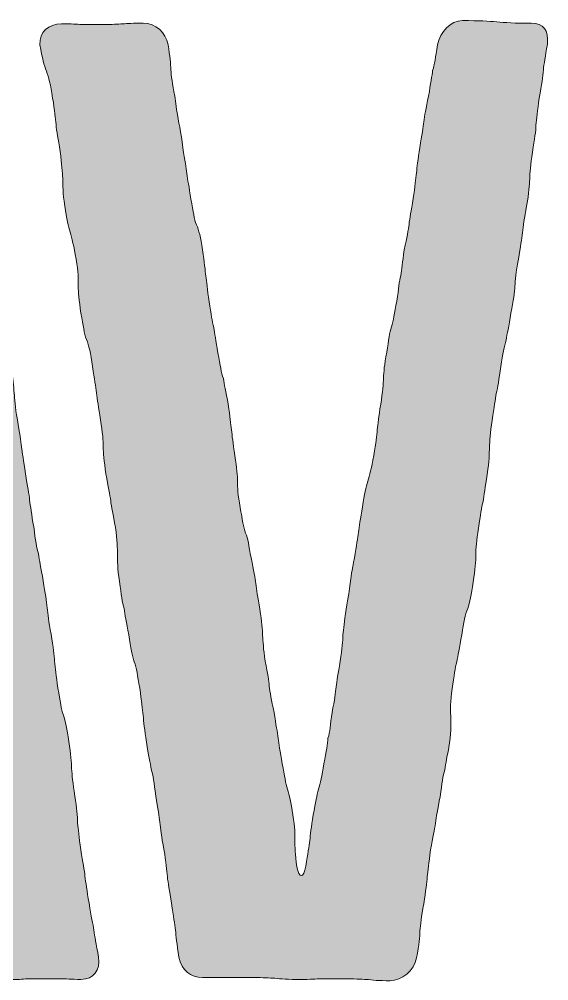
# Model space of a CAD drawing. Header units: inches. Extents: x 148 to 931, y -927 to -153.
# Drawn here: x 329.4 to 423.5, y -734.2 to -563.1 of the extents above; entities that cross this region are included whole.
import ezdxf

# ---------------------------------------------------------------- set-up
doc = ezdxf.new("R2010")
doc.units = ezdxf.units.IN
doc.header["$MEASUREMENT"] = 0
doc.layers.add('Layer 1', color=7, linetype='Continuous')

# ---------------------------------------------------------------- blocks, each defined once
blk = doc.blocks.new('block 3')
at = {"layer": 'Layer 1', "true_color": 0xffffff}
h = blk.add_hatch(color=7, dxfattribs=at)
h.dxf.hatch_style = 2
edge = h.paths.add_edge_path()
edge.add_spline(control_points=[(256.43, -706.01), (256.56, -704.93), (256.8, -703.61), (257.16, -701.33), (257.64, -698.92), (257.76, -697.72), (257.87, -696.4), (258.24, -695.32), (258.24, -694), (258.72, -691.73), (259.08, -689.32), (259.2, -688), (259.31, -686.92), (259.31, -685.84), (259.56, -684.52), (259.92, -682.12), (260.27, -679.72), (260.4, -678.4), (260.76, -677.32), (260.88, -676.24), (261.12, -674.92), (261.48, -672.64), (261.96, -670.24), (261.96, -669.04), (261.96, -667.72), (261.96, -666.64), (262.08, -665.32), (262.44, -662.92), (262.8, -660.52), (262.92, -659.2), (263.04, -658.12), (263.16, -657.04), (263.28, -655.72), (263.64, -653.32), (264, -650.92), (264.36, -649.72), (264.72, -648.64), (265.08, -647.56), (265.44, -646.24), (265.8, -643.84), (266.16, -641.56), (266.28, -640.35), (266.4, -639.04), (266.52, -637.96), (266.64, -636.64), (267, -634.23), (267.36, -631.95), (267.6, -630.63), (267.96, -629.55), (268.32, -628.47), (268.44, -627.15), (268.92, -624.75), (269.28, -622.47), (269.52, -621.27), (269.64, -619.95), (269.76, -618.87), (269.88, -617.55), (270.36, -615.27), (270.72, -612.87), (270.72, -611.67), (270.72, -610.35), (270.72, -609.27), (270.72, -607.95), (271.08, -605.55), (271.56, -603.15), (271.8, -601.95), (272.16, -600.87), (272.52, -599.79), (272.76, -598.47), (273.12, -596.07), (273.48, -593.67), (273.48, -592.35), (273.6, -591.27), (273.6, -590.19), (273.6, -588.75), (273.96, -586.46), (274.32, -584.06), (274.68, -582.74), (275.04, -581.66), (275.4, -580.58), (275.64, -579.26), (276, -576.98), (276.48, -574.59), (276.48, -573.26), (276.84, -572.18), (276.96, -571.1), (277.2, -569.78), (277.56, -567.38), (277.92, -565.1), (279.6, -563.06), (281.64, -563.06), (284.4, -563.06), (285.84, -563.3), (287.16, -563.42), (288.48, -563.54), (289.8, -563.78), (292.56, -563.78), (292.56, -563.78), (297.96, -563.78), (297.96, -563.78), (297.96, -563.78), (303.48, -563.78), (303.48, -563.78), (306.24, -563.78), (307.56, -563.66), (308.88, -563.66), (310.2, -563.54), (311.64, -563.54), (314.41, -563.54), (316.44, -563.54), (318.36, -565.1), (318.73, -567.38), (319.09, -569.78), (319.33, -571.22), (319.69, -572.3), (319.81, -573.38), (320.17, -574.59), (320.53, -576.86), (321.01, -580.22), (321.37, -581.43), (321.49, -583.35), (321.61, -584.19), (321.85, -585.15), (321.97, -586.46), (322.45, -588.87), (322.57, -590.19), (322.69, -591.27), (322.81, -592.35), (323.05, -593.67), (323.41, -596.07), (323.77, -598.35), (323.89, -599.79), (323.89, -600.87), (323.89, -601.95), (324.01, -603.39), (324.37, -605.67), (324.73, -608.07), (324.85, -609.39), (325.21, -610.47), (325.33, -611.55), (325.57, -612.87), (325.93, -615.27), (326.41, -617.55), (326.77, -618.87), (326.89, -619.95), (327.25, -621.03), (327.49, -622.35), (327.85, -624.75), (328.33, -627.03), (328.33, -628.47), (328.45, -629.55), (328.57, -630.63), (328.57, -631.95), (329.05, -634.35), (329.41, -636.75), (329.65, -638.08), (329.77, -639.15), (329.89, -640.23), (330.13, -641.56), (330.49, -643.96), (330.85, -646.24), (331.09, -647.56), (331.21, -648.64), (331.33, -649.72), (331.57, -651.16), (331.93, -653.44), (332.29, -655.84), (332.41, -657.16), (332.77, -658.24), (332.89, -659.32), (333.25, -660.64), (333.61, -663.04), (333.97, -665.32), (334.21, -666.52), (334.33, -667.84), (334.45, -668.92), (334.57, -670.24), (335.05, -672.52), (335.41, -674.92), (335.53, -676.24), (335.65, -677.32), (335.77, -678.64), (335.89, -679.84), (336.25, -682.12), (336.61, -684.52), (336.85, -685.84), (337.21, -686.92), (337.57, -688), (337.81, -689.32), (338.17, -691.6), (338.53, -694), (338.65, -695.32), (338.65, -696.4), (338.77, -697.72), (338.89, -698.92), (339.25, -701.33), (339.61, -703.61), (339.73, -704.81), (339.73, -706.13), (339.85, -707.21), (339.97, -708.53), (340.33, -710.93), (340.69, -713.21), (340.93, -714.53), (341.05, -715.61), (341.17, -716.69), (341.41, -718.13), (341.77, -720.41), (342.13, -722.81), (342.49, -724.13), (342.61, -725.21), (342.73, -726.29), (343.09, -727.61), (343.45, -730.01), (343.81, -732.29), (342.61, -733.97), (340.33, -733.97), (338.53, -733.97), (337.57, -733.85), (336.73, -733.85), (336.73, -733.85), (333.01, -733.85), (333.01, -733.85), (331.21, -733.85), (330.37, -733.85), (329.41, -733.97), (329.41, -733.97), (325.81, -733.97), (325.81, -733.97), (323.53, -733.97), (321.97, -732.17), (321.61, -729.89), (321.25, -727.85), (321.01, -726.53), (321.01, -725.57), (320.89, -724.49), (320.77, -723.41), (320.29, -721.13), (319.93, -719.09), (319.57, -717.89), (319.45, -716.93), (319.09, -715.85), (318.84, -714.65), (318.49, -712.61), (318.13, -710.33), (317.88, -709.25), (317.88, -708.17), (317.77, -707.21), (317.65, -705.89), (317.29, -703.85), (316.81, -701.8), (316.69, -700.61), (316.33, -699.53), (315.96, -698.57), (315.73, -697.49), (315.37, -695.21), (315, -693.16), (315.13, -691.96), (315.13, -690.88), (315.13, -689.81), (315.13, -688.72), (314.77, -686.44), (314.29, -684.16), (312.24, -683.2), (310.32, -684.16), (308.4, -685.24), (307.44, -685.96), (306.6, -686.8), (305.76, -687.64), (304.92, -688.36), (303, -689.44), (301.08, -690.52), (300, -691), (299.04, -691.48), (298.08, -691.96), (297, -692.56), (295.08, -693.65), (293.16, -694.73), (292.2, -695.32), (291.24, -695.8), (290.28, -696.28), (289.2, -696.88), (287.28, -697.96), (285.36, -698.92), (284.4, -699.65), (283.44, -700.24), (282.48, -700.72), (281.52, -701.45), (279.6, -702.53), (277.68, -703.61), (276.24, -706.01), (275.88, -708.29), (275.4, -711.05), (275.16, -712.37), (275.04, -713.69), (274.68, -715.01), (274.56, -716.45), (274.2, -719.21), (273.72, -721.73), (273.6, -723.17), (273.24, -724.49), (272.88, -725.81), (272.64, -727.37), (272.28, -729.89), (271.8, -732.17), (269.88, -733.85), (267.84, -733.85), (264.84, -733.85), (263.16, -733.73), (261.72, -733.61), (260.27, -733.61), (258.72, -733.49), (255.72, -733.49), (253.55, -733.49), (252.59, -732.29), (252.71, -730.01), (253.07, -727.61), (253.32, -726.29), (253.43, -725.21), (253.55, -724.13), (253.8, -722.81), (254.15, -720.41), (254.63, -718.01), (254.63, -716.69), (254.99, -715.61), (255.11, -714.53), (255.35, -713.21), (255.72, -710.81), (256.07, -708.41), (256.32, -707.09), (256.43, -706.01)], knot_values=[0, 0, 0, 0, 1, 1, 1, 2, 2, 2, 3, 3, 3, 4, 4, 4, 5, 5, 5, 6, 6, 6, 7, 7, 7, 8, 8, 8, 9, 9, 9, 10, 10, 10, 11, 11, 11, 12, 12, 12, 13, 13, 13, 14, 14, 14, 15, 15, 15, 16, 16, 16, 17, 17, 17, 18, 18, 18, 19, 19, 19, 20, 20, 20, 21, 21, 21, 22, 22, 22, 23, 23, 23, 24, 24, 24, 25, 25, 25, 26, 26, 26, 27, 27, 27, 28, 28, 28, 29, 29, 29, 30, 30, 30, 31, 31, 31, 32, 32, 32, 33, 33, 33, 34, 34, 34, 35, 35, 35, 36, 36, 36, 37, 37, 37, 38, 38, 38, 39, 39, 39, 40, 40, 40, 41, 41, 41, 42, 42, 42, 43, 43, 43, 44, 44, 44, 45, 45, 45, 46, 46, 46, 47, 47, 47, 48, 48, 48, 49, 49, 49, 50, 50, 50, 51, 51, 51, 52, 52, 52, 53, 53, 53, 54, 54, 54, 55, 55, 55, 56, 56, 56, 57, 57, 57, 58, 58, 58, 59, 59, 59, 60, 60, 60, 61, 61, 61, 62, 62, 62, 63, 63, 63, 64, 64, 64, 65, 65, 65, 66, 66, 66, 67, 67, 67, 68, 68, 68, 69, 69, 69, 70, 70, 70, 71, 71, 71, 72, 72, 72, 73, 73, 73, 74, 74, 74, 75, 75, 75, 76, 76, 76, 77, 77, 77, 78, 78, 78, 79, 79, 79, 80, 80, 80, 81, 81, 81, 82, 82, 82, 83, 83, 83, 84, 84, 84, 85, 85, 85, 86, 86, 86, 87, 87, 87, 88, 88, 88, 89, 89, 89, 90, 90, 90, 91, 91, 91, 92, 92, 92, 93, 93, 93, 94, 94, 94, 95, 95, 95, 96, 96, 96, 97, 97, 97, 98, 98, 98, 99, 99, 99, 100, 100, 100, 101, 101, 101, 102, 102, 102, 103, 103, 103, 104, 104, 104, 105, 105, 105, 106, 106, 106, 107, 107, 107, 108, 108, 108, 109, 109, 109, 110, 110, 110, 110], degree=3, periodic=1)
edge = h.paths.add_edge_path()
edge.add_spline(control_points=[(282.96, -677.68), (285, -676.6), (286.2, -676.12), (287.16, -675.64), (288.24, -675.28), (289.44, -674.68), (291.36, -673.6), (293.4, -672.52), (294.36, -671.8), (295.32, -671.2), (296.28, -670.6), (297.36, -669.88), (299.28, -668.8), (301.2, -667.72), (302.4, -667.12), (303.36, -666.64), (304.44, -666.16), (305.52, -665.68), (307.56, -664.6), (309.48, -663.28), (310.93, -660.52), (310.56, -658.24), (310.2, -655.96), (309.84, -654.76), (309.48, -653.68), (309.12, -652.72), (308.88, -651.52), (308.52, -649.24), (308.16, -646.96), (308.04, -645.64), (308.04, -644.68), (308.04, -643.59), (307.92, -642.27), (307.56, -640), (307.2, -637.71), (306.96, -636.51), (306.6, -635.55), (306.24, -634.47), (306, -633.27), (305.52, -630.99), (305.16, -628.95), (305.16, -627.51), (305.16, -626.43), (305.16, -625.35), (305.16, -624.15), (304.8, -621.87), (304.44, -619.59), (304.2, -618.39), (304.08, -617.43), (303.96, -616.35), (303.72, -615.03), (303.36, -612.75), (303, -610.71), (302.64, -609.39), (302.28, -608.31), (301.92, -607.23), (301.56, -606.15), (301.2, -603.87), (300.84, -601.59), (300.84, -600.27), (300.84, -599.31), (300.84, -598.23), (300.84, -596.91), (300.48, -594.63), (300.12, -592.35), (299.88, -591.38), (299.76, -590.55), (299.64, -589.59), (299.4, -588.63), (299.04, -586.35), (298.2, -581.91), (295.56, -581.78), (294.6, -586.46), (294.24, -588.87), (294.24, -589.83), (293.88, -590.79), (293.76, -591.63), (293.64, -592.71), (293.28, -594.63), (292.8, -596.91), (292.68, -598.11), (292.32, -599.19), (292.2, -600.27), (291.84, -601.59), (291.48, -603.63), (291.12, -605.91), (290.88, -607.11), (290.76, -608.19), (290.64, -609.27), (290.52, -610.47), (290.04, -612.75), (289.68, -615.03), (289.44, -616.23), (289.32, -617.19), (289.2, -618.27), (288.96, -619.47), (288.6, -621.75), (288.24, -624.03), (288, -625.23), (287.88, -626.31), (287.52, -627.27), (287.52, -628.71), (287.04, -630.75), (286.68, -633.03), (286.56, -634.23), (286.44, -635.31), (286.08, -636.39), (286.08, -637.6), (285.72, -639.88), (285.24, -641.92), (285.12, -643.23), (285, -644.32), (284.64, -645.4), (284.64, -646.6), (284.16, -648.88), (283.8, -651.16), (283.68, -652.36), (283.68, -653.44), (283.56, -654.52), (283.44, -655.72), (283.08, -658), (282.6, -660.28), (282.36, -661.48), (282.24, -662.44), (281.88, -663.52), (281.76, -664.72), (281.4, -667), (281.04, -669.28), (281.04, -670.48), (281.04, -671.56), (280.92, -672.64), (280.92, -673.84), (280.56, -676.12), (280.2, -678.28), (281.04, -678.76), (282.96, -677.68)], knot_values=[0, 0, 0, 0, 1, 1, 1, 2, 2, 2, 3, 3, 3, 4, 4, 4, 5, 5, 5, 6, 6, 6, 7, 7, 7, 8, 8, 8, 9, 9, 9, 10, 10, 10, 11, 11, 11, 12, 12, 12, 13, 13, 13, 14, 14, 14, 15, 15, 15, 16, 16, 16, 17, 17, 17, 18, 18, 18, 19, 19, 19, 20, 20, 20, 21, 21, 21, 22, 22, 22, 23, 23, 23, 24, 24, 24, 25, 25, 25, 26, 26, 26, 27, 27, 27, 28, 28, 28, 29, 29, 29, 30, 30, 30, 31, 31, 31, 32, 32, 32, 33, 33, 33, 34, 34, 34, 35, 35, 35, 36, 36, 36, 37, 37, 37, 38, 38, 38, 39, 39, 39, 40, 40, 40, 41, 41, 41, 42, 42, 42, 43, 43, 43, 44, 44, 44, 45, 45, 45, 45], degree=3, periodic=1)
h = blk.add_hatch(color=7, dxfattribs=at)
h.dxf.hatch_style = 2
edge = h.paths.add_edge_path()
edge.add_spline(control_points=[(423.27, -567.5), (422.91, -569.78), (422.67, -570.98), (422.55, -572.06), (422.43, -573.38), (422.31, -574.59), (421.83, -577.1), (421.47, -579.39), (421.35, -580.82), (421.23, -581.91), (421.23, -582.99), (420.99, -584.31), (420.63, -586.71), (420.27, -588.99), (420.15, -590.42), (420.15, -591.51), (420.03, -592.59), (420.03, -593.91), (419.55, -596.31), (419.19, -598.59), (418.95, -599.79), (418.83, -601.11), (418.71, -602.19), (418.47, -603.51), (418.11, -605.79), (417.63, -608.19), (417.51, -609.51), (417.51, -610.59), (417.39, -611.67), (417.27, -613.11), (416.79, -615.39), (416.43, -617.79), (416.07, -619.11), (415.95, -620.19), (415.59, -621.27), (415.35, -622.59), (414.99, -624.87), (414.63, -627.27), (414.51, -628.59), (414.15, -629.67), (414.03, -630.75), (413.79, -632.07), (413.43, -634.47), (413.07, -636.75), (413.07, -638.19), (412.95, -639.27), (412.95, -640.35), (412.95, -641.67), (412.59, -644.07), (412.23, -646.48), (411.99, -647.8), (411.87, -648.88), (411.51, -649.96), (411.39, -651.28), (411.03, -653.68), (410.67, -655.96), (410.55, -657.16), (410.55, -658.48), (410.55, -659.56), (410.43, -660.88), (410.07, -663.28), (409.71, -665.56), (409.47, -666.88), (409.11, -667.96), (408.63, -669.04), (408.39, -670.36), (408.03, -672.64), (407.67, -675.04), (407.31, -676.36), (407.19, -677.44), (406.83, -678.52), (406.71, -679.84), (406.35, -682.24), (405.99, -684.52), (405.99, -685.96), (406.11, -687.04), (406.11, -688.12), (406.23, -689.56), (405.87, -691.84), (405.51, -694.25), (405.15, -695.57), (405.03, -696.65), (404.67, -697.72), (404.55, -699.05), (404.19, -701.45), (403.83, -703.72), (403.47, -705.05), (403.35, -706.13), (403.23, -707.45), (402.87, -708.53), (402.51, -710.93), (402.15, -713.33), (402.03, -714.65), (401.91, -715.73), (401.79, -716.81), (401.67, -718.13), (401.31, -720.53), (400.83, -722.81), (400.71, -724.25), (400.59, -725.33), (400.59, -726.41), (400.47, -727.73), (399.99, -730.13), (399.63, -732.41), (397.35, -734.21), (395.31, -734.21), (393.27, -734.21), (392.07, -734.09), (391.11, -733.97), (390.15, -733.97), (388.95, -733.85), (386.91, -733.85), (386.91, -733.85), (382.71, -733.85), (382.71, -733.85), (381.75, -733.97), (380.66, -733.97), (378.62, -733.97), (376.58, -733.97), (375.38, -733.85), (374.42, -733.73), (373.46, -733.73), (372.26, -733.61), (370.22, -733.61), (370.22, -733.61), (366.14, -733.61), (366.14, -733.61), (366.14, -733.61), (361.94, -733.61), (361.94, -733.61), (359.78, -733.61), (358.34, -732.41), (357.74, -730.01), (357.38, -727.61), (357.26, -726.29), (357.14, -725.21), (357.02, -724.13), (356.78, -722.81), (356.42, -720.41), (356.06, -718.13), (355.82, -716.81), (355.7, -715.73), (355.58, -714.41), (355.46, -713.21), (355.1, -710.81), (354.62, -708.53), (354.5, -707.09), (354.38, -706.01), (354.26, -704.93), (354.02, -703.61), (353.66, -701.33), (353.3, -698.92), (353.18, -697.61), (352.82, -696.53), (352.7, -695.44), (352.34, -694.12), (351.98, -691.73), (351.62, -689.44), (351.5, -688.24), (351.38, -686.92), (351.26, -685.84), (351.14, -684.52), (350.78, -682.12), (350.42, -679.84), (350.18, -678.52), (349.82, -677.44), (349.46, -676.36), (349.22, -675.04), (348.86, -672.64), (348.38, -670.36), (348.14, -669.04), (348.02, -667.96), (347.66, -666.88), (347.54, -665.56), (347.18, -663.16), (346.82, -660.76), (346.82, -659.44), (346.82, -658.36), (346.82, -657.28), (346.82, -655.84), (346.46, -653.56), (346.1, -651.16), (345.74, -649.84), (345.62, -648.76), (345.5, -647.68), (345.14, -646.36), (344.78, -643.96), (344.42, -641.67), (344.3, -640.23), (344.3, -639.15), (344.3, -638.08), (344.18, -636.75), (343.82, -634.35), (343.46, -632.07), (343.22, -630.87), (343.1, -629.55), (342.98, -628.47), (342.74, -627.15), (342.38, -624.87), (342.02, -622.47), (341.78, -621.15), (341.3, -620.07), (340.94, -618.99), (340.7, -617.67), (340.34, -615.39), (339.98, -612.99), (339.86, -611.67), (339.86, -610.59), (339.86, -609.27), (339.86, -608.07), (339.5, -605.79), (339.02, -603.39), (338.78, -602.07), (338.42, -600.99), (338.06, -599.91), (337.82, -598.59), (337.46, -596.31), (337.1, -593.91), (337.1, -592.71), (337.1, -591.38), (336.98, -590.31), (336.98, -588.99), (336.62, -586.58), (336.26, -584.31), (336.02, -583.1), (335.9, -581.78), (335.78, -580.7), (335.66, -579.39), (335.3, -577.1), (334.94, -574.7), (334.58, -573.38), (334.22, -572.3), (333.74, -571.22), (333.5, -570.02), (333.02, -567.62), (332.9, -565.34), (334.58, -563.9), (336.86, -563.9), (338.66, -563.9), (339.62, -563.9), (340.46, -564.02), (340.46, -564.02), (344.18, -564.02), (344.18, -564.02), (345.98, -564.02), (346.82, -563.9), (347.78, -563.9), (348.62, -563.78), (349.58, -563.78), (351.38, -563.78), (353.66, -563.78), (355.34, -565.34), (355.82, -567.62), (356.18, -569.66), (356.3, -570.98), (356.3, -572.06), (356.42, -573.14), (356.54, -574.46), (357.02, -576.74), (357.5, -580.58), (357.74, -581.31), (358.22, -584.06), (358.34, -584.54), (358.34, -585.15), (358.46, -585.98), (358.82, -588.27), (359.06, -589.46), (359.18, -590.55), (359.3, -591.63), (359.54, -592.83), (359.9, -595.11), (360.26, -597.39), (360.5, -598.59), (360.86, -599.67), (361.34, -600.63), (361.58, -601.83), (361.94, -604.11), (362.3, -606.39), (362.42, -607.71), (362.54, -608.79), (362.66, -609.75), (362.78, -611.07), (363.14, -613.35), (363.5, -615.63), (363.62, -616.83), (363.98, -617.91), (364.1, -618.99), (364.34, -620.19), (364.7, -622.47), (365.06, -624.75), (365.3, -625.95), (365.66, -627.03), (365.78, -627.99), (366.14, -629.31), (366.5, -631.59), (366.86, -633.87), (366.98, -635.08), (367.1, -636.16), (367.22, -637.23), (367.34, -638.43), (367.7, -640.71), (368.06, -643), (368.18, -644.32), (368.18, -645.4), (368.18, -646.36), (368.18, -647.68), (368.66, -649.96), (369.02, -652.24), (369.26, -653.44), (369.62, -654.52), (369.98, -655.48), (370.22, -656.68), (370.58, -658.96), (371.06, -661.24), (371.3, -662.56), (371.42, -663.52), (371.54, -664.6), (371.78, -665.8), (372.14, -668.08), (372.5, -670.36), (372.62, -671.68), (372.62, -672.76), (372.74, -673.84), (372.74, -675.04), (373.1, -677.32), (373.58, -679.6), (373.7, -680.8), (373.82, -681.76), (373.94, -682.84), (374.18, -684.16), (374.66, -686.44), (375.02, -688.72), (375.26, -689.92), (375.38, -691), (375.5, -692.08), (375.74, -693.28), (376.1, -695.57), (376.58, -697.84), (376.7, -699.05), (377.06, -700.13), (377.42, -701.2), (377.66, -702.41), (378.02, -704.68), (378.38, -706.97), (378.38, -708.17), (378.38, -709.25), (378.38, -710.33), (378.38, -711.65), (378.74, -713.93), (379.1, -715.97), (379.94, -716.09), (380.3, -713.81), (380.66, -711.53), (380.9, -710.33), (381.02, -709.25), (381.14, -708.17), (381.27, -706.97), (381.62, -704.68), (382.1, -702.41), (382.23, -701.2), (382.58, -700.13), (382.94, -699.05), (383.19, -697.84), (383.54, -695.57), (384.02, -693.28), (384.15, -692.08), (384.26, -691), (384.63, -689.92), (384.63, -688.72), (384.98, -686.44), (385.47, -684.16), (385.59, -682.96), (385.71, -681.88), (385.82, -680.8), (386.07, -679.6), (386.43, -677.32), (386.78, -675.04), (386.91, -673.72), (386.91, -672.64), (387.03, -671.56), (387.15, -670.36), (387.51, -668.08), (387.87, -665.8), (388.11, -664.6), (388.22, -663.52), (388.35, -662.44), (388.47, -661.24), (388.95, -658.96), (389.31, -656.68), (389.55, -655.36), (389.66, -654.4), (389.79, -653.32), (390.03, -652.12), (390.39, -649.84), (390.75, -647.56), (390.99, -646.36), (391.35, -645.28), (391.71, -644.19), (391.95, -643), (392.43, -640.71), (392.79, -638.43), (392.91, -637.23), (393.03, -636.16), (393.15, -635.08), (393.27, -633.87), (393.63, -631.59), (393.99, -629.31), (394.11, -627.99), (394.11, -626.91), (394.23, -625.83), (394.23, -624.63), (394.71, -622.35), (395.07, -620.07), (395.19, -618.87), (395.55, -617.79), (395.91, -616.71), (396.03, -615.51), (396.51, -613.23), (396.87, -610.95), (396.87, -609.75), (397.23, -608.67), (397.35, -607.59), (397.47, -606.39), (397.83, -604.11), (398.31, -601.83), (398.55, -600.63), (398.67, -599.55), (398.79, -598.47), (399.03, -597.27), (399.39, -594.99), (399.75, -592.71), (399.87, -591.51), (399.99, -590.42), (400.11, -589.35), (400.23, -588.15), (400.59, -585.87), (400.95, -583.58), (401.19, -582.27), (401.31, -581.31), (401.43, -580.22), (401.67, -579.03), (402.15, -576.74), (402.51, -574.46), (402.75, -573.14), (402.87, -572.18), (403.23, -571.1), (403.35, -569.9), (403.71, -567.62), (404.19, -565.34), (406.11, -563.3), (408.15, -563.3), (411.15, -563.3), (412.83, -563.42), (414.27, -563.54), (415.71, -563.66), (417.39, -563.78), (420.39, -563.78), (422.55, -563.78), (423.51, -564.98), (423.27, -567.5)], knot_values=[0, 0, 0, 0, 1, 1, 1, 2, 2, 2, 3, 3, 3, 4, 4, 4, 5, 5, 5, 6, 6, 6, 7, 7, 7, 8, 8, 8, 9, 9, 9, 10, 10, 10, 11, 11, 11, 12, 12, 12, 13, 13, 13, 14, 14, 14, 15, 15, 15, 16, 16, 16, 17, 17, 17, 18, 18, 18, 19, 19, 19, 20, 20, 20, 21, 21, 21, 22, 22, 22, 23, 23, 23, 24, 24, 24, 25, 25, 25, 26, 26, 26, 27, 27, 27, 28, 28, 28, 29, 29, 29, 30, 30, 30, 31, 31, 31, 32, 32, 32, 33, 33, 33, 34, 34, 34, 35, 35, 35, 36, 36, 36, 37, 37, 37, 38, 38, 38, 39, 39, 39, 40, 40, 40, 41, 41, 41, 42, 42, 42, 43, 43, 43, 44, 44, 44, 45, 45, 45, 46, 46, 46, 47, 47, 47, 48, 48, 48, 49, 49, 49, 50, 50, 50, 51, 51, 51, 52, 52, 52, 53, 53, 53, 54, 54, 54, 55, 55, 55, 56, 56, 56, 57, 57, 57, 58, 58, 58, 59, 59, 59, 60, 60, 60, 61, 61, 61, 62, 62, 62, 63, 63, 63, 64, 64, 64, 65, 65, 65, 66, 66, 66, 67, 67, 67, 68, 68, 68, 69, 69, 69, 70, 70, 70, 71, 71, 71, 72, 72, 72, 73, 73, 73, 74, 74, 74, 75, 75, 75, 76, 76, 76, 77, 77, 77, 78, 78, 78, 79, 79, 79, 80, 80, 80, 81, 81, 81, 82, 82, 82, 83, 83, 83, 84, 84, 84, 85, 85, 85, 86, 86, 86, 87, 87, 87, 88, 88, 88, 89, 89, 89, 90, 90, 90, 91, 91, 91, 92, 92, 92, 93, 93, 93, 94, 94, 94, 95, 95, 95, 96, 96, 96, 97, 97, 97, 98, 98, 98, 99, 99, 99, 100, 100, 100, 101, 101, 101, 102, 102, 102, 103, 103, 103, 104, 104, 104, 105, 105, 105, 106, 106, 106, 107, 107, 107, 108, 108, 108, 109, 109, 109, 110, 110, 110, 111, 111, 111, 112, 112, 112, 113, 113, 113, 114, 114, 114, 115, 115, 115, 116, 116, 116, 117, 117, 117, 118, 118, 118, 119, 119, 119, 120, 120, 120, 121, 121, 121, 122, 122, 122, 123, 123, 123, 124, 124, 124, 125, 125, 125, 126, 126, 126, 127, 127, 127, 128, 128, 128, 129, 129, 129, 130, 130, 130, 131, 131, 131, 132, 132, 132, 133, 133, 133, 134, 134, 134, 135, 135, 135, 136, 136, 136, 137, 137, 137, 138, 138, 138, 139, 139, 139, 140, 140, 140, 141, 141, 141, 142, 142, 142, 143, 143, 143, 144, 144, 144, 145, 145, 145, 146, 146, 146, 147, 147, 147, 148, 148, 148, 149, 149, 149, 150, 150, 150, 151, 151, 151, 152, 152, 152, 153, 153, 153, 153], degree=3, periodic=1)
at = {"layer": 'Layer 1', "lineweight": 0}
for points, knots in [([(256.43, -706.01), (256.56, -704.93), (256.8, -703.61), (257.16, -701.33), (257.64, -698.92), (257.76, -697.72), (257.87, -696.4), (258.24, -695.32), (258.24, -694), (258.72, -691.73), (259.08, -689.32), (259.2, -688), (259.31, -686.92), (259.31, -685.84), (259.56, -684.52), (259.92, -682.12), (260.27, -679.72), (260.4, -678.4), (260.76, -677.32), (260.88, -676.24), (261.12, -674.92), (261.48, -672.64), (261.96, -670.24), (261.96, -669.04), (261.96, -667.72), (261.96, -666.64), (262.08, -665.32), (262.44, -662.92), (262.8, -660.52), (262.92, -659.2), (263.04, -658.12), (263.16, -657.04), (263.28, -655.72), (263.64, -653.32), (264, -650.92), (264.36, -649.72), (264.72, -648.64), (265.08, -647.56), (265.44, -646.24), (265.8, -643.84), (266.16, -641.56), (266.28, -640.35), (266.4, -639.04), (266.52, -637.96), (266.64, -636.64), (267, -634.23), (267.36, -631.95), (267.6, -630.63), (267.96, -629.55), (268.32, -628.47), (268.44, -627.15), (268.92, -624.75), (269.28, -622.47), (269.52, -621.27), (269.64, -619.95), (269.76, -618.87), (269.88, -617.55), (270.36, -615.27), (270.72, -612.87), (270.72, -611.67), (270.72, -610.35), (270.72, -609.27), (270.72, -607.95), (271.08, -605.55), (271.56, -603.15), (271.8, -601.95), (272.16, -600.87), (272.52, -599.79), (272.76, -598.47), (273.12, -596.07), (273.48, -593.67), (273.48, -592.35), (273.6, -591.27), (273.6, -590.19), (273.6, -588.75), (273.96, -586.46), (274.32, -584.06), (274.68, -582.74), (275.04, -581.66), (275.4, -580.58), (275.64, -579.26), (276, -576.98), (276.48, -574.59), (276.48, -573.26), (276.84, -572.18), (276.96, -571.1), (277.2, -569.78), (277.56, -567.38), (277.92, -565.1), (279.6, -563.06), (281.64, -563.06), (284.4, -563.06), (285.84, -563.3), (287.16, -563.42), (288.48, -563.54), (289.8, -563.78), (292.56, -563.78), (292.56, -563.78), (297.96, -563.78), (297.96, -563.78), (297.96, -563.78), (303.48, -563.78), (303.48, -563.78), (306.24, -563.78), (307.56, -563.66), (308.88, -563.66), (310.2, -563.54), (311.64, -563.54), (314.41, -563.54), (316.44, -563.54), (318.36, -565.1), (318.73, -567.38), (319.09, -569.78), (319.33, -571.22), (319.69, -572.3), (319.81, -573.38), (320.17, -574.59), (320.53, -576.86), (321.01, -580.22), (321.37, -581.43), (321.49, -583.35), (321.61, -584.19), (321.85, -585.15), (321.97, -586.46), (322.45, -588.87), (322.57, -590.19), (322.69, -591.27), (322.81, -592.35), (323.05, -593.67), (323.41, -596.07), (323.77, -598.35), (323.89, -599.79), (323.89, -600.87), (323.89, -601.95), (324.01, -603.39), (324.37, -605.67), (324.73, -608.07), (324.85, -609.39), (325.21, -610.47), (325.33, -611.55), (325.57, -612.87), (325.93, -615.27), (326.41, -617.55), (326.77, -618.87), (326.89, -619.95), (327.25, -621.03), (327.49, -622.35), (327.85, -624.75), (328.33, -627.03), (328.33, -628.47), (328.45, -629.55), (328.57, -630.63), (328.57, -631.95), (329.05, -634.35), (329.41, -636.75), (329.65, -638.08), (329.77, -639.15), (329.89, -640.23), (330.13, -641.56), (330.49, -643.96), (330.85, -646.24), (331.09, -647.56), (331.21, -648.64), (331.33, -649.72), (331.57, -651.16), (331.93, -653.44), (332.29, -655.84), (332.41, -657.16), (332.77, -658.24), (332.89, -659.32), (333.25, -660.64), (333.61, -663.04), (333.97, -665.32), (334.21, -666.52), (334.33, -667.84), (334.45, -668.92), (334.57, -670.24), (335.05, -672.52), (335.41, -674.92), (335.53, -676.24), (335.65, -677.32), (335.77, -678.64), (335.89, -679.84), (336.25, -682.12), (336.61, -684.52), (336.85, -685.84), (337.21, -686.92), (337.57, -688), (337.81, -689.32), (338.17, -691.6), (338.53, -694), (338.65, -695.32), (338.65, -696.4), (338.77, -697.72), (338.89, -698.92), (339.25, -701.33), (339.61, -703.61), (339.73, -704.81), (339.73, -706.13), (339.85, -707.21), (339.97, -708.53), (340.33, -710.93), (340.69, -713.21), (340.93, -714.53), (341.05, -715.61), (341.17, -716.69), (341.41, -718.13), (341.77, -720.41), (342.13, -722.81), (342.49, -724.13), (342.61, -725.21), (342.73, -726.29), (343.09, -727.61), (343.45, -730.01), (343.81, -732.29), (342.61, -733.97), (340.33, -733.97), (338.53, -733.97), (337.57, -733.85), (336.73, -733.85), (336.73, -733.85), (333.01, -733.85), (333.01, -733.85), (331.21, -733.85), (330.37, -733.85), (329.41, -733.97), (329.41, -733.97), (325.81, -733.97), (325.81, -733.97), (323.53, -733.97), (321.97, -732.17), (321.61, -729.89), (321.25, -727.85), (321.01, -726.53), (321.01, -725.57), (320.89, -724.49), (320.77, -723.41), (320.29, -721.13), (319.93, -719.09), (319.57, -717.89), (319.45, -716.93), (319.09, -715.85), (318.84, -714.65), (318.49, -712.61), (318.13, -710.33), (317.88, -709.25), (317.88, -708.17), (317.77, -707.21), (317.65, -705.89), (317.29, -703.85), (316.81, -701.8), (316.69, -700.61), (316.33, -699.53), (315.96, -698.57), (315.73, -697.49), (315.37, -695.21), (315, -693.16), (315.13, -691.96), (315.13, -690.88), (315.13, -689.81), (315.13, -688.72), (314.77, -686.44), (314.29, -684.16), (312.24, -683.2), (310.32, -684.16), (308.4, -685.24), (307.44, -685.96), (306.6, -686.8), (305.76, -687.64), (304.92, -688.36), (303, -689.44), (301.08, -690.52), (300, -691), (299.04, -691.48), (298.08, -691.96), (297, -692.56), (295.08, -693.65), (293.16, -694.73), (292.2, -695.32), (291.24, -695.8), (290.28, -696.28), (289.2, -696.88), (287.28, -697.96), (285.36, -698.92), (284.4, -699.65), (283.44, -700.24), (282.48, -700.72), (281.52, -701.45), (279.6, -702.53), (277.68, -703.61), (276.24, -706.01), (275.88, -708.29), (275.4, -711.05), (275.16, -712.37), (275.04, -713.69), (274.68, -715.01), (274.56, -716.45), (274.2, -719.21), (273.72, -721.73), (273.6, -723.17), (273.24, -724.49), (272.88, -725.81), (272.64, -727.37), (272.28, -729.89), (271.8, -732.17), (269.88, -733.85), (267.84, -733.85), (264.84, -733.85), (263.16, -733.73), (261.72, -733.61), (260.27, -733.61), (258.72, -733.49), (255.72, -733.49), (253.55, -733.49), (252.59, -732.29), (252.71, -730.01), (253.07, -727.61), (253.32, -726.29), (253.43, -725.21), (253.55, -724.13), (253.8, -722.81), (254.15, -720.41), (254.63, -718.01), (254.63, -716.69), (254.99, -715.61), (255.11, -714.53), (255.35, -713.21), (255.72, -710.81), (256.07, -708.41), (256.32, -707.09), (256.43, -706.01)], [0, 0, 0, 0, 1, 1, 1, 2, 2, 2, 3, 3, 3, 4, 4, 4, 5, 5, 5, 6, 6, 6, 7, 7, 7, 8, 8, 8, 9, 9, 9, 10, 10, 10, 11, 11, 11, 12, 12, 12, 13, 13, 13, 14, 14, 14, 15, 15, 15, 16, 16, 16, 17, 17, 17, 18, 18, 18, 19, 19, 19, 20, 20, 20, 21, 21, 21, 22, 22, 22, 23, 23, 23, 24, 24, 24, 25, 25, 25, 26, 26, 26, 27, 27, 27, 28, 28, 28, 29, 29, 29, 30, 30, 30, 31, 31, 31, 32, 32, 32, 33, 33, 33, 34, 34, 34, 35, 35, 35, 36, 36, 36, 37, 37, 37, 38, 38, 38, 39, 39, 39, 40, 40, 40, 41, 41, 41, 42, 42, 42, 43, 43, 43, 44, 44, 44, 45, 45, 45, 46, 46, 46, 47, 47, 47, 48, 48, 48, 49, 49, 49, 50, 50, 50, 51, 51, 51, 52, 52, 52, 53, 53, 53, 54, 54, 54, 55, 55, 55, 56, 56, 56, 57, 57, 57, 58, 58, 58, 59, 59, 59, 60, 60, 60, 61, 61, 61, 62, 62, 62, 63, 63, 63, 64, 64, 64, 65, 65, 65, 66, 66, 66, 67, 67, 67, 68, 68, 68, 69, 69, 69, 70, 70, 70, 71, 71, 71, 72, 72, 72, 73, 73, 73, 74, 74, 74, 75, 75, 75, 76, 76, 76, 77, 77, 77, 78, 78, 78, 79, 79, 79, 80, 80, 80, 81, 81, 81, 82, 82, 82, 83, 83, 83, 84, 84, 84, 85, 85, 85, 86, 86, 86, 87, 87, 87, 88, 88, 88, 89, 89, 89, 90, 90, 90, 91, 91, 91, 92, 92, 92, 93, 93, 93, 94, 94, 94, 95, 95, 95, 96, 96, 96, 97, 97, 97, 98, 98, 98, 99, 99, 99, 100, 100, 100, 101, 101, 101, 102, 102, 102, 103, 103, 103, 104, 104, 104, 105, 105, 105, 106, 106, 106, 107, 107, 107, 108, 108, 108, 109, 109, 109, 110, 110, 110, 110]), ([(423.27, -567.5), (422.91, -569.78), (422.67, -570.98), (422.55, -572.06), (422.43, -573.38), (422.31, -574.59), (421.83, -577.1), (421.47, -579.39), (421.35, -580.82), (421.23, -581.91), (421.23, -582.99), (420.99, -584.31), (420.63, -586.71), (420.27, -588.99), (420.15, -590.42), (420.15, -591.51), (420.03, -592.59), (420.03, -593.91), (419.55, -596.31), (419.19, -598.59), (418.95, -599.79), (418.83, -601.11), (418.71, -602.19), (418.47, -603.51), (418.11, -605.79), (417.63, -608.19), (417.51, -609.51), (417.51, -610.59), (417.39, -611.67), (417.27, -613.11), (416.79, -615.39), (416.43, -617.79), (416.07, -619.11), (415.95, -620.19), (415.59, -621.27), (415.35, -622.59), (414.99, -624.87), (414.63, -627.27), (414.51, -628.59), (414.15, -629.67), (414.03, -630.75), (413.79, -632.07), (413.43, -634.47), (413.07, -636.75), (413.07, -638.19), (412.95, -639.27), (412.95, -640.35), (412.95, -641.67), (412.59, -644.07), (412.23, -646.48), (411.99, -647.8), (411.87, -648.88), (411.51, -649.96), (411.39, -651.28), (411.03, -653.68), (410.67, -655.96), (410.55, -657.16), (410.55, -658.48), (410.55, -659.56), (410.43, -660.88), (410.07, -663.28), (409.71, -665.56), (409.47, -666.88), (409.11, -667.96), (408.63, -669.04), (408.39, -670.36), (408.03, -672.64), (407.67, -675.04), (407.31, -676.36), (407.19, -677.44), (406.83, -678.52), (406.71, -679.84), (406.35, -682.24), (405.99, -684.52), (405.99, -685.96), (406.11, -687.04), (406.11, -688.12), (406.23, -689.56), (405.87, -691.84), (405.51, -694.25), (405.15, -695.57), (405.03, -696.65), (404.67, -697.72), (404.55, -699.05), (404.19, -701.45), (403.83, -703.72), (403.47, -705.05), (403.35, -706.13), (403.23, -707.45), (402.87, -708.53), (402.51, -710.93), (402.15, -713.33), (402.03, -714.65), (401.91, -715.73), (401.79, -716.81), (401.67, -718.13), (401.31, -720.53), (400.83, -722.81), (400.71, -724.25), (400.59, -725.33), (400.59, -726.41), (400.47, -727.73), (399.99, -730.13), (399.63, -732.41), (397.35, -734.21), (395.31, -734.21), (393.27, -734.21), (392.07, -734.09), (391.11, -733.97), (390.15, -733.97), (388.95, -733.85), (386.91, -733.85), (386.91, -733.85), (382.71, -733.85), (382.71, -733.85), (381.75, -733.97), (380.66, -733.97), (378.62, -733.97), (376.58, -733.97), (375.38, -733.85), (374.42, -733.73), (373.46, -733.73), (372.26, -733.61), (370.22, -733.61), (370.22, -733.61), (366.14, -733.61), (366.14, -733.61), (366.14, -733.61), (361.94, -733.61), (361.94, -733.61), (359.78, -733.61), (358.34, -732.41), (357.74, -730.01), (357.38, -727.61), (357.26, -726.29), (357.14, -725.21), (357.02, -724.13), (356.78, -722.81), (356.42, -720.41), (356.06, -718.13), (355.82, -716.81), (355.7, -715.73), (355.58, -714.41), (355.46, -713.21), (355.1, -710.81), (354.62, -708.53), (354.5, -707.09), (354.38, -706.01), (354.26, -704.93), (354.02, -703.61), (353.66, -701.33), (353.3, -698.92), (353.18, -697.61), (352.82, -696.53), (352.7, -695.44), (352.34, -694.12), (351.98, -691.73), (351.62, -689.44), (351.5, -688.24), (351.38, -686.92), (351.26, -685.84), (351.14, -684.52), (350.78, -682.12), (350.42, -679.84), (350.18, -678.52), (349.82, -677.44), (349.46, -676.36), (349.22, -675.04), (348.86, -672.64), (348.38, -670.36), (348.14, -669.04), (348.02, -667.96), (347.66, -666.88), (347.54, -665.56), (347.18, -663.16), (346.82, -660.76), (346.82, -659.44), (346.82, -658.36), (346.82, -657.28), (346.82, -655.84), (346.46, -653.56), (346.1, -651.16), (345.74, -649.84), (345.62, -648.76), (345.5, -647.68), (345.14, -646.36), (344.78, -643.96), (344.42, -641.67), (344.3, -640.23), (344.3, -639.15), (344.3, -638.08), (344.18, -636.75), (343.82, -634.35), (343.46, -632.07), (343.22, -630.87), (343.1, -629.55), (342.98, -628.47), (342.74, -627.15), (342.38, -624.87), (342.02, -622.47), (341.78, -621.15), (341.3, -620.07), (340.94, -618.99), (340.7, -617.67), (340.34, -615.39), (339.98, -612.99), (339.86, -611.67), (339.86, -610.59), (339.86, -609.27), (339.86, -608.07), (339.5, -605.79), (339.02, -603.39), (338.78, -602.07), (338.42, -600.99), (338.06, -599.91), (337.82, -598.59), (337.46, -596.31), (337.1, -593.91), (337.1, -592.71), (337.1, -591.38), (336.98, -590.31), (336.98, -588.99), (336.62, -586.58), (336.26, -584.31), (336.02, -583.1), (335.9, -581.78), (335.78, -580.7), (335.66, -579.39), (335.3, -577.1), (334.94, -574.7), (334.58, -573.38), (334.22, -572.3), (333.74, -571.22), (333.5, -570.02), (333.02, -567.62), (332.9, -565.34), (334.58, -563.9), (336.86, -563.9), (338.66, -563.9), (339.62, -563.9), (340.46, -564.02), (340.46, -564.02), (344.18, -564.02), (344.18, -564.02), (345.98, -564.02), (346.82, -563.9), (347.78, -563.9), (348.62, -563.78), (349.58, -563.78), (351.38, -563.78), (353.66, -563.78), (355.34, -565.34), (355.82, -567.62), (356.18, -569.66), (356.3, -570.98), (356.3, -572.06), (356.42, -573.14), (356.54, -574.46), (357.02, -576.74), (357.5, -580.58), (357.74, -581.31), (358.22, -584.06), (358.34, -584.54), (358.34, -585.15), (358.46, -585.98), (358.82, -588.27), (359.06, -589.46), (359.18, -590.55), (359.3, -591.63), (359.54, -592.83), (359.9, -595.11), (360.26, -597.39), (360.5, -598.59), (360.86, -599.67), (361.34, -600.63), (361.58, -601.83), (361.94, -604.11), (362.3, -606.39), (362.42, -607.71), (362.54, -608.79), (362.66, -609.75), (362.78, -611.07), (363.14, -613.35), (363.5, -615.63), (363.62, -616.83), (363.98, -617.91), (364.1, -618.99), (364.34, -620.19), (364.7, -622.47), (365.06, -624.75), (365.3, -625.95), (365.66, -627.03), (365.78, -627.99), (366.14, -629.31), (366.5, -631.59), (366.86, -633.87), (366.98, -635.08), (367.1, -636.16), (367.22, -637.23), (367.34, -638.43), (367.7, -640.71), (368.06, -643), (368.18, -644.32), (368.18, -645.4), (368.18, -646.36), (368.18, -647.68), (368.66, -649.96), (369.02, -652.24), (369.26, -653.44), (369.62, -654.52), (369.98, -655.48), (370.22, -656.68), (370.58, -658.96), (371.06, -661.24), (371.3, -662.56), (371.42, -663.52), (371.54, -664.6), (371.78, -665.8), (372.14, -668.08), (372.5, -670.36), (372.62, -671.68), (372.62, -672.76), (372.74, -673.84), (372.74, -675.04), (373.1, -677.32), (373.58, -679.6), (373.7, -680.8), (373.82, -681.76), (373.94, -682.84), (374.18, -684.16), (374.66, -686.44), (375.02, -688.72), (375.26, -689.92), (375.38, -691), (375.5, -692.08), (375.74, -693.28), (376.1, -695.57), (376.58, -697.84), (376.7, -699.05), (377.06, -700.13), (377.42, -701.2), (377.66, -702.41), (378.02, -704.68), (378.38, -706.97), (378.38, -708.17), (378.38, -709.25), (378.38, -710.33), (378.38, -711.65), (378.74, -713.93), (379.1, -715.97), (379.94, -716.09), (380.3, -713.81), (380.66, -711.53), (380.9, -710.33), (381.02, -709.25), (381.14, -708.17), (381.27, -706.97), (381.62, -704.68), (382.1, -702.41), (382.23, -701.2), (382.58, -700.13), (382.94, -699.05), (383.19, -697.84), (383.54, -695.57), (384.02, -693.28), (384.15, -692.08), (384.26, -691), (384.63, -689.92), (384.63, -688.72), (384.98, -686.44), (385.47, -684.16), (385.59, -682.96), (385.71, -681.88), (385.82, -680.8), (386.07, -679.6), (386.43, -677.32), (386.78, -675.04), (386.91, -673.72), (386.91, -672.64), (387.03, -671.56), (387.15, -670.36), (387.51, -668.08), (387.87, -665.8), (388.11, -664.6), (388.22, -663.52), (388.35, -662.44), (388.47, -661.24), (388.95, -658.96), (389.31, -656.68), (389.55, -655.36), (389.66, -654.4), (389.79, -653.32), (390.03, -652.12), (390.39, -649.84), (390.75, -647.56), (390.99, -646.36), (391.35, -645.28), (391.71, -644.19), (391.95, -643), (392.43, -640.71), (392.79, -638.43), (392.91, -637.23), (393.03, -636.16), (393.15, -635.08), (393.27, -633.87), (393.63, -631.59), (393.99, -629.31), (394.11, -627.99), (394.11, -626.91), (394.23, -625.83), (394.23, -624.63), (394.71, -622.35), (395.07, -620.07), (395.19, -618.87), (395.55, -617.79), (395.91, -616.71), (396.03, -615.51), (396.51, -613.23), (396.87, -610.95), (396.87, -609.75), (397.23, -608.67), (397.35, -607.59), (397.47, -606.39), (397.83, -604.11), (398.31, -601.83), (398.55, -600.63), (398.67, -599.55), (398.79, -598.47), (399.03, -597.27), (399.39, -594.99), (399.75, -592.71), (399.87, -591.51), (399.99, -590.42), (400.11, -589.35), (400.23, -588.15), (400.59, -585.87), (400.95, -583.58), (401.19, -582.27), (401.31, -581.31), (401.43, -580.22), (401.67, -579.03), (402.15, -576.74), (402.51, -574.46), (402.75, -573.14), (402.87, -572.18), (403.23, -571.1), (403.35, -569.9), (403.71, -567.62), (404.19, -565.34), (406.11, -563.3), (408.15, -563.3), (411.15, -563.3), (412.83, -563.42), (414.27, -563.54), (415.71, -563.66), (417.39, -563.78), (420.39, -563.78), (422.55, -563.78), (423.51, -564.98), (423.27, -567.5)], [0, 0, 0, 0, 1, 1, 1, 2, 2, 2, 3, 3, 3, 4, 4, 4, 5, 5, 5, 6, 6, 6, 7, 7, 7, 8, 8, 8, 9, 9, 9, 10, 10, 10, 11, 11, 11, 12, 12, 12, 13, 13, 13, 14, 14, 14, 15, 15, 15, 16, 16, 16, 17, 17, 17, 18, 18, 18, 19, 19, 19, 20, 20, 20, 21, 21, 21, 22, 22, 22, 23, 23, 23, 24, 24, 24, 25, 25, 25, 26, 26, 26, 27, 27, 27, 28, 28, 28, 29, 29, 29, 30, 30, 30, 31, 31, 31, 32, 32, 32, 33, 33, 33, 34, 34, 34, 35, 35, 35, 36, 36, 36, 37, 37, 37, 38, 38, 38, 39, 39, 39, 40, 40, 40, 41, 41, 41, 42, 42, 42, 43, 43, 43, 44, 44, 44, 45, 45, 45, 46, 46, 46, 47, 47, 47, 48, 48, 48, 49, 49, 49, 50, 50, 50, 51, 51, 51, 52, 52, 52, 53, 53, 53, 54, 54, 54, 55, 55, 55, 56, 56, 56, 57, 57, 57, 58, 58, 58, 59, 59, 59, 60, 60, 60, 61, 61, 61, 62, 62, 62, 63, 63, 63, 64, 64, 64, 65, 65, 65, 66, 66, 66, 67, 67, 67, 68, 68, 68, 69, 69, 69, 70, 70, 70, 71, 71, 71, 72, 72, 72, 73, 73, 73, 74, 74, 74, 75, 75, 75, 76, 76, 76, 77, 77, 77, 78, 78, 78, 79, 79, 79, 80, 80, 80, 81, 81, 81, 82, 82, 82, 83, 83, 83, 84, 84, 84, 85, 85, 85, 86, 86, 86, 87, 87, 87, 88, 88, 88, 89, 89, 89, 90, 90, 90, 91, 91, 91, 92, 92, 92, 93, 93, 93, 94, 94, 94, 95, 95, 95, 96, 96, 96, 97, 97, 97, 98, 98, 98, 99, 99, 99, 100, 100, 100, 101, 101, 101, 102, 102, 102, 103, 103, 103, 104, 104, 104, 105, 105, 105, 106, 106, 106, 107, 107, 107, 108, 108, 108, 109, 109, 109, 110, 110, 110, 111, 111, 111, 112, 112, 112, 113, 113, 113, 114, 114, 114, 115, 115, 115, 116, 116, 116, 117, 117, 117, 118, 118, 118, 119, 119, 119, 120, 120, 120, 121, 121, 121, 122, 122, 122, 123, 123, 123, 124, 124, 124, 125, 125, 125, 126, 126, 126, 127, 127, 127, 128, 128, 128, 129, 129, 129, 130, 130, 130, 131, 131, 131, 132, 132, 132, 133, 133, 133, 134, 134, 134, 135, 135, 135, 136, 136, 136, 137, 137, 137, 138, 138, 138, 139, 139, 139, 140, 140, 140, 141, 141, 141, 142, 142, 142, 143, 143, 143, 144, 144, 144, 145, 145, 145, 146, 146, 146, 147, 147, 147, 148, 148, 148, 149, 149, 149, 150, 150, 150, 151, 151, 151, 152, 152, 152, 153, 153, 153, 153])]:
    blk.add_open_spline(points, degree=3, knots=knots, dxfattribs=at)
blk = doc.blocks.new('block 2')
at = {"layer": 'Layer 1'}
blk.add_blockref('block 3', (0, 0), dxfattribs=at)

msp = doc.modelspace()

# ---------------------------------------------------------------- block references
at = {"layer": 'Layer 1'}
msp.add_blockref('block 2', (0, 0), dxfattribs=at)

doc.saveas('drawing.dxf')
